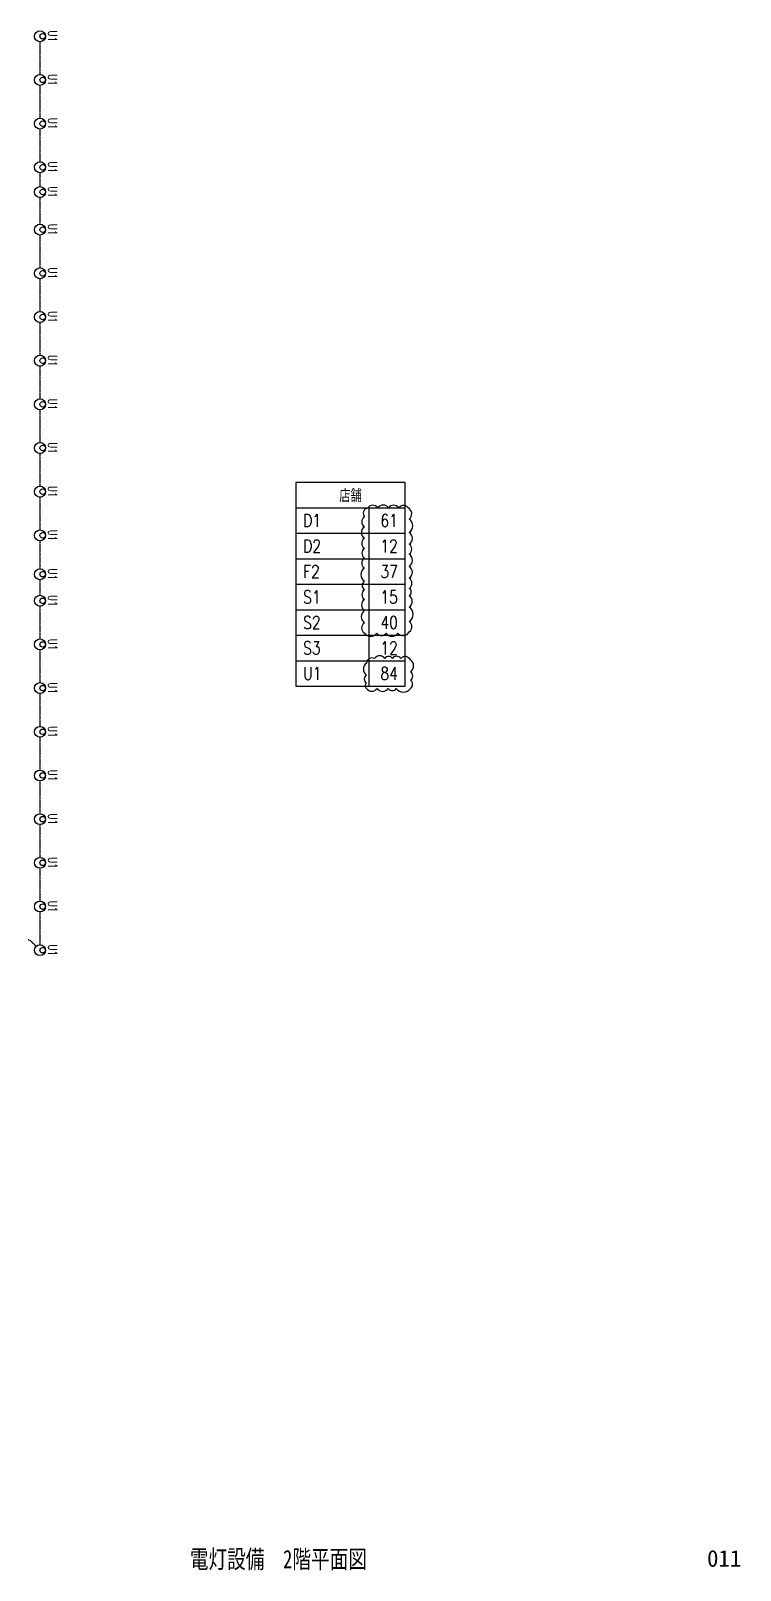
# Model space of a CAD drawing. Header units: millimetres. Extents: x 3999 to 176614, y 1464 to 57550.
# Drawn here: x 157138 to 176614, y 1464 to 43755 of the extents above; entities that cross this region are included whole.
import ezdxf
from ezdxf.enums import TextEntityAlignment as Align

# ---------------------------------------------------------------- set-up
doc = ezdxf.new("R2010")
doc.units = ezdxf.units.MM
doc.header["$LTSCALE"] = 0.2
doc.linetypes.add('CENTER', pattern=[50.8, 31.75, -6.35, 6.35, -6.35])
for name, color, linetype in [('1_シンボル', 2, 'Continuous'), ('1_文字', 3, 'Continuous'), ('1_配線_4', 1, 'CENTER'), ('枠内記述', 3, 'Continuous')]:
    doc.layers.add(name, color=color, linetype=linetype)
doc.layers.add('1_追加変更', color=10, linetype='Continuous', plot=False)
doc.layers.add('kakure', color=170, linetype='Continuous', plot=False)
doc.styles.get("Standard").update_dxf_attribs({"font": 'simplex.shx', "width": 0.8, "bigfont": 'extfont2.shx'})
doc.styles.add('ゴシック', font='MS Gothic.ttf', dxfattribs={"height": 4})

# ---------------------------------------------------------------- blocks, each defined once
blk = doc.blocks.new('L-UDL')
at = {"color": 0, "linetype": 'ByBlock'}
for centre, radius in [((0, 0), 150), ((0, 75), 75)]:
    blk.add_circle(centre, radius, dxfattribs=at)
blk = doc.blocks.new('U1')
at = {"layer": '1_シンボル'}
blk.add_blockref('L-UDL', (0, 0), dxfattribs=at)
at = {"layer": 'kakure', "width": 0.7}
blk.add_text('U1', height=250, dxfattribs=at).set_placement((0, 350), align=Align.MIDDLE)

msp = doc.modelspace()

# ---------------------------------------------------------------- linework, layer by layer
at = {"layer": '1_文字', "lineweight": -3}
for p, q in [((164415, 30650), (167415, 30650)), ((166415, 30650), (166415, 25750)), ((164415, 29950), (167415, 29950)), ((164415, 29250), (167415, 29250)), ((164415, 28550), (167415, 28550)), ((164415, 27850), (167415, 27850)), ((164415, 27150), (167415, 27150)), ((164415, 26450), (167415, 26450))]:
    msp.add_line(p, q, dxfattribs=at)
msp.add_lwpolyline([(164415, 25750), (167415, 25750), (167415, 31350), (164415, 31350)], close=True, dxfattribs=at)
at = {"layer": '1_追加変更'}
for points in [[(166296, 27205, 0.520567), (166636, 27205, 0.520567), (166892, 27205, 0.520567), (167214, 27205, 0.520567), (167529, 27243, 0.520567), (167529, 27525, 0.520567), (167529, 27922, 0.520567), (167529, 28234, 0.520567), (167529, 28438, 0.520567), (167529, 28717, 0.520567), (167529, 29039, 0.520567), (167529, 29380, 0.520567), (167529, 29649, 0.520567), (167529, 29974, 0.520567), (167529, 30340, 0.520567), (167500, 30650, 0.520567), (167241, 30650, 0.520567), (166962, 30650, 0.520567), (166667, 30650, 0.520567), (166387, 30650, 0.520567), (166296, 30399, 0.520567), (166296, 30128, 0.520567), (166296, 29815, 0.520567), (166296, 29535, 0.520567), (166296, 29269, 0.520567), (166296, 28996, 0.520567), (166296, 28633, 0.520567), (166296, 28397, 0.520567), (166296, 28133, 0.520567), (166296, 27830, 0.520567), (166296, 27492, 0.520567)], [(166353, 25687, 0.520567), (166643, 25687, 0.520567), (166953, 25687, 0.520567), (167172, 25687, 0.520567), (167562, 25690, 0.520567), (167562, 25914, 0.520567), (167562, 26146, 0.520567), (167562, 26473, 0.520567), (167296, 26512, 0.520567), (167064, 26512, 0.520567), (166855, 26512, 0.520567), (166576, 26512, 0.520567), (166353, 26384, 0.520567), (166353, 26056, 0.520567), (166353, 25832, 0.520567)]]:
    msp.add_lwpolyline(points, format="xyb", close=True, dxfattribs=at)
at = {"layer": '1_配線_4'}
for p, q in [((157390, 43455), (157390, 42555)), ((157390, 42255), (157390, 41355)), ((157390, 41055), (157390, 40155)), ((157390, 39855), (157390, 39475)), ((157390, 39175), (157390, 38443)), ((157390, 38143), (157390, 37243)), ((157390, 36943), (157390, 36043)), ((157390, 35743), (157390, 34843)), ((157390, 34543), (157390, 33643)), ((157390, 33343), (157390, 32443)), ((157390, 32143), (157390, 31243)), ((157390, 30943), (157390, 30043)), ((157390, 29743), (157390, 28975)), ((157390, 28675), (157390, 28247)), ((157390, 27947), (157390, 27047)), ((157390, 26747), (157390, 25847)), ((157390, 25547), (157390, 24647)), ((157390, 24347), (157390, 23447)), ((157390, 23147), (157390, 22247)), ((157390, 21947), (157390, 21047)), ((157390, 20747), (157390, 19847)), ((157390, 19547), (157390, 18647)), ((157284, 18603), (157138, 18749))]:
    msp.add_line(p, q, dxfattribs=at)
msp.add_arc((157067, 18678), 100, 45, 90, dxfattribs=at)

# ---------------------------------------------------------------- block references
at = {"layer": '1_シンボル', "rotation": 270}
for p in [(157390, 43605), (157390, 42405), (157390, 41205), (157390, 40005), (157390, 39325), (157390, 38293), (157390, 37093), (157390, 35893), (157390, 34693), (157390, 33493), (157390, 32293), (157390, 31093), (157390, 29893), (157390, 28825), (157390, 28097), (157390, 26897), (157390, 25697), (157390, 24497), (157390, 23297), (157390, 22097), (157390, 20897), (157390, 19697), (157390, 18497)]:
    msp.add_blockref('U1', p, dxfattribs=at)

# ---------------------------------------------------------------- texts
at = {"layer": '1_文字', "lineweight": -3, "width": 0.8}
msp.add_text('店舗', height=350, dxfattribs=at).set_placement((165915, 31000), align=Align.MIDDLE)
for s, p in [('D1', (164615, 30125)), ('D2', (164615, 29425)), ('F2', (164615, 28725)), ('S1', (164615, 28025)), ('S2', (164615, 27325)), ('S3', (164615, 26625)), ('U1', (164615, 25925))]:
    msp.add_text(s, height=350, dxfattribs=at).set_placement(p)
for s, p in [('61', (167215, 30125)), ('12', (167215, 29425)), ('37', (167215, 28725)), ('15', (167215, 28025)), ('40', (167215, 27325)), ('12', (167215, 26625)), ('84', (167215, 25925))]:
    msp.add_text(s, height=350, dxfattribs=at).set_placement(p, align=Align.RIGHT)
at = {"layer": '枠内記述', "linetype": 'ByBlock', "lineweight": -2, "style": 'ゴシック', "width": 0.75}
msp.add_text('電灯設備\u30002階平面図', height=500, dxfattribs=at).set_placement((163935, 1769), align=Align.MIDDLE_CENTER)
at = {"layer": '枠内記述', "style": 'ゴシック'}
msp.add_text('011', height=460, dxfattribs=at).set_placement((175705, 1558))

doc.saveas('drawing.dxf')
